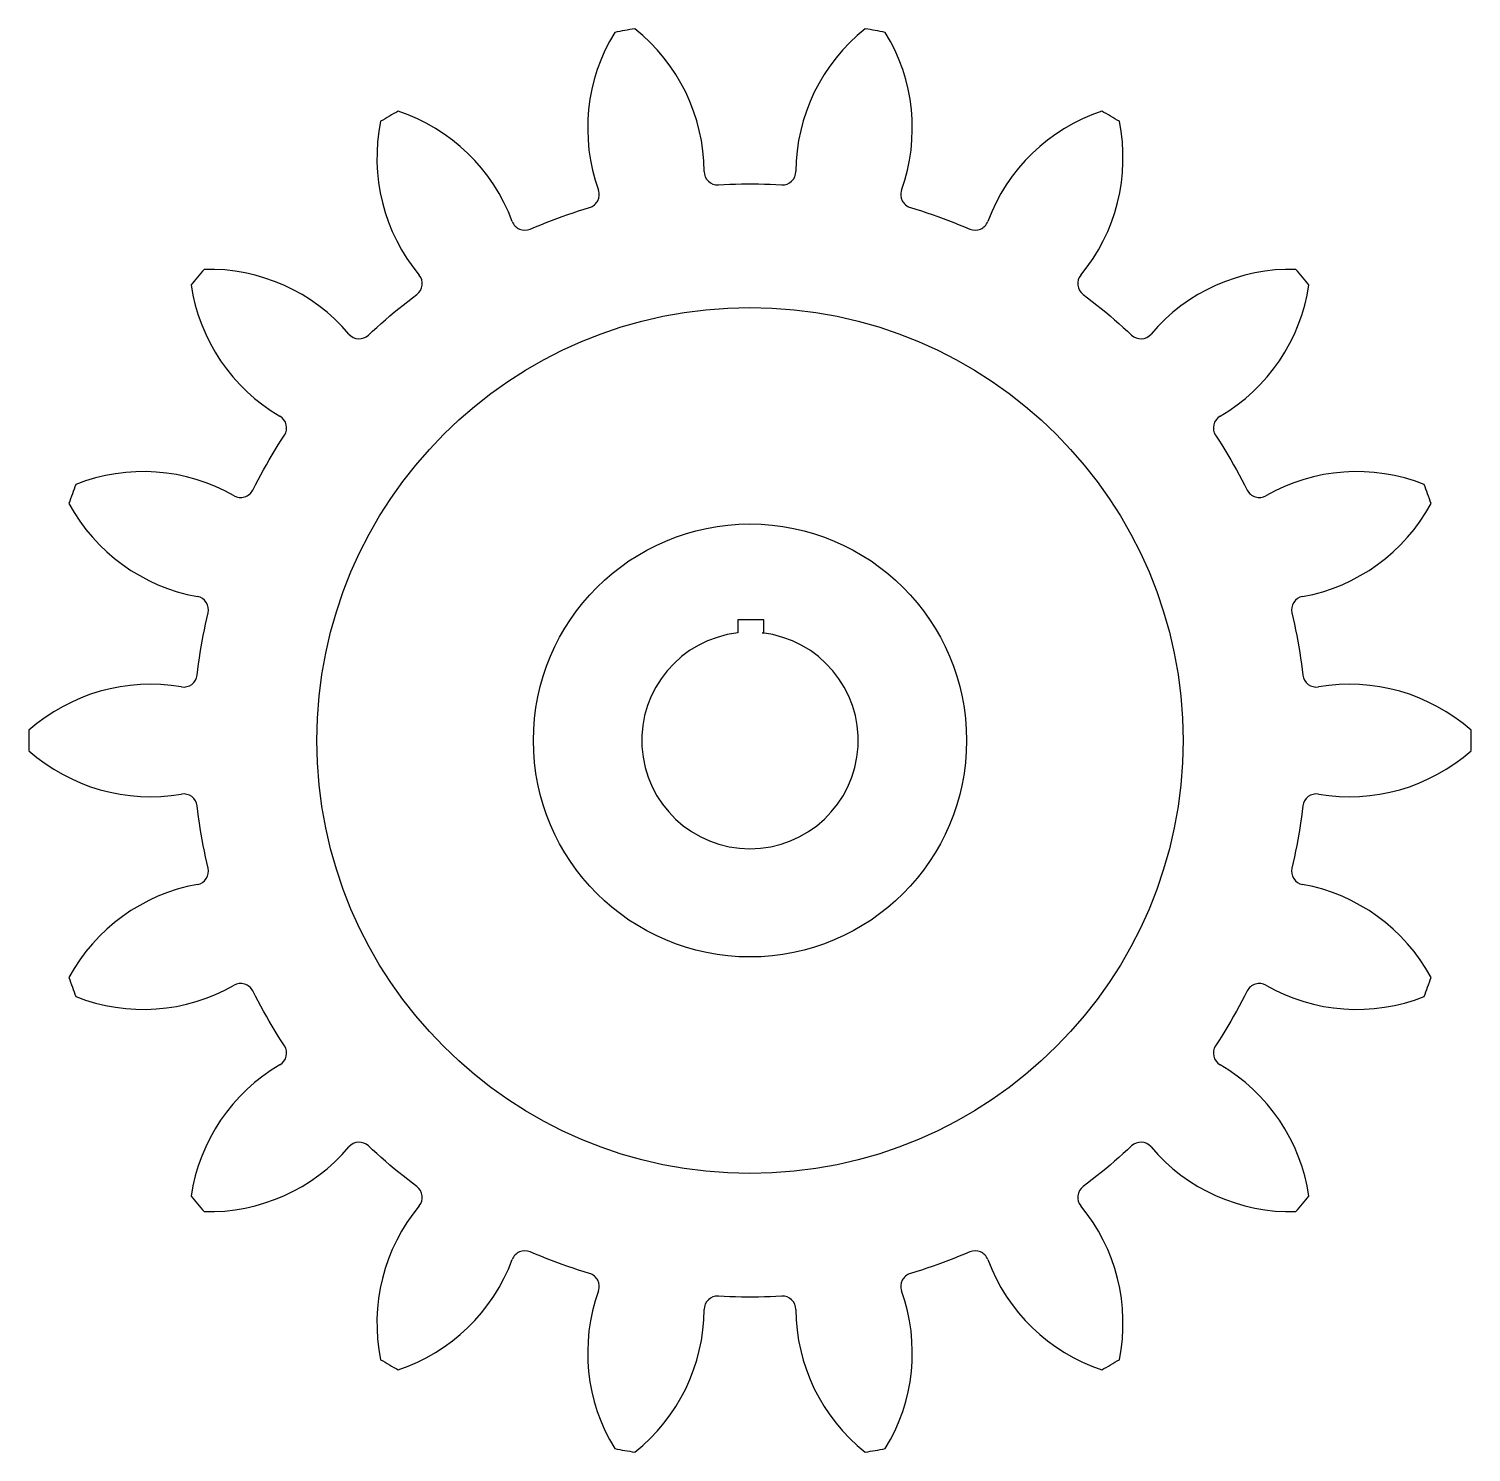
# Model space of a CAD drawing. Header units: millimetres. Extents: x 2405.95 to 2412.61, y 1687.19 to 1693.76.
import ezdxf

# ---------------------------------------------------------------- set-up
doc = ezdxf.new("R2010")
doc.units = ezdxf.units.MM

msp = doc.modelspace()

# ---------------------------------------------------------------- linework, layer by layer
for points in [[(2409.1361, 1693.0407), (2409.1626, 1693.0421), (2409.1892, 1693.0432), (2409.2158, 1693.044), (2409.2424, 1693.0445), (2409.269, 1693.0448), (2409.2956, 1693.0448), (2409.3222, 1693.0445), (2409.3488, 1693.044), (2409.3754, 1693.0432), (2409.402, 1693.0421), (2409.4286, 1693.0407)], [(2408.267, 1692.8359), (2408.2915, 1692.8463), (2408.3161, 1692.8564), (2408.3408, 1692.8662), (2408.3656, 1692.8759), (2408.3905, 1692.8852), (2408.4155, 1692.8943), (2408.4406, 1692.9032), (2408.4658, 1692.9117), (2408.491, 1692.9201), (2408.5164, 1692.9281), (2408.5418, 1692.9359)], [(2410.0228, 1692.9359), (2410.0482, 1692.9281), (2410.0736, 1692.9201), (2410.0988, 1692.9117), (2410.124, 1692.9032), (2410.1491, 1692.8943), (2410.1741, 1692.8852), (2410.199, 1692.8759), (2410.2239, 1692.8662), (2410.2486, 1692.8564), (2410.2732, 1692.8463), (2410.2976, 1692.8359)], [(2407.5204, 1692.3462), (2407.5398, 1692.3643), (2407.5595, 1692.3822), (2407.5793, 1692.3999), (2407.5993, 1692.4175), (2407.6195, 1692.4348), (2407.6399, 1692.4519), (2407.6605, 1692.4688), (2407.6812, 1692.4854), (2407.7021, 1692.5019), (2407.7232, 1692.5181), (2407.7444, 1692.5342)], [(2410.8202, 1692.5342), (2410.8414, 1692.5181), (2410.8625, 1692.5019), (2410.8834, 1692.4854), (2410.9041, 1692.4688), (2410.9247, 1692.4519), (2410.9451, 1692.4348), (2410.9653, 1692.4175), (2410.9853, 1692.3999), (2411.0052, 1692.3822), (2411.0248, 1692.3643), (2411.0443, 1692.3462)], [(2406.9862, 1691.6306), (2406.9983, 1691.6543), (2407.0107, 1691.6779), (2407.0233, 1691.7013), (2407.0361, 1691.7246), (2407.0491, 1691.7478), (2407.0624, 1691.7709), (2407.076, 1691.7938), (2407.0898, 1691.8165), (2407.1038, 1691.8391), (2407.118, 1691.8616), (2407.1325, 1691.8839)], [(2411.4321, 1691.8839), (2411.4466, 1691.8616), (2411.4608, 1691.8391), (2411.4749, 1691.8165), (2411.4886, 1691.7938), (2411.5022, 1691.7709), (2411.5155, 1691.7478), (2411.5286, 1691.7246), (2411.5414, 1691.7013), (2411.554, 1691.6779), (2411.5663, 1691.6543), (2411.5784, 1691.6306)], [(2406.7291, 1690.7756), (2406.7323, 1690.802), (2406.7359, 1690.8283), (2406.7397, 1690.8546), (2406.7437, 1690.8809), (2406.7481, 1690.9072), (2406.7527, 1690.9334), (2406.7576, 1690.9596), (2406.7628, 1690.9857), (2406.7682, 1691.0117), (2406.7739, 1691.0377), (2406.7799, 1691.0636)], [(2411.7848, 1691.0636), (2411.7907, 1691.0377), (2411.7964, 1691.0117), (2411.8019, 1690.9857), (2411.807, 1690.9596), (2411.8119, 1690.9334), (2411.8165, 1690.9072), (2411.8209, 1690.8809), (2411.825, 1690.8546), (2411.8288, 1690.8283), (2411.8323, 1690.802), (2411.8355, 1690.7756)], [(2409.3389, 1690.9706), (2409.3457, 1690.9706), (2409.3457, 1691.0306), (2409.2257, 1691.0306), (2409.2257, 1690.9706)], [(2406.7799, 1689.8841), (2406.7739, 1689.91), (2406.7682, 1689.936), (2406.7628, 1689.962), (2406.7576, 1689.9882), (2406.7527, 1690.0143), (2406.7481, 1690.0405), (2406.7437, 1690.0668), (2406.7397, 1690.0931), (2406.7359, 1690.1194), (2406.7323, 1690.1458), (2406.7291, 1690.1721)], [(2411.8355, 1690.1721), (2411.8323, 1690.1458), (2411.8288, 1690.1194), (2411.825, 1690.0931), (2411.8209, 1690.0668), (2411.8165, 1690.0405), (2411.8119, 1690.0143), (2411.807, 1689.9882), (2411.8019, 1689.962), (2411.7964, 1689.936), (2411.7907, 1689.91), (2411.7848, 1689.8841)], [(2407.1325, 1689.0638), (2407.118, 1689.0861), (2407.1038, 1689.1086), (2407.0898, 1689.1312), (2407.076, 1689.1539), (2407.0624, 1689.1769), (2407.0491, 1689.1999), (2407.0361, 1689.2231), (2407.0233, 1689.2464), (2407.0107, 1689.2698), (2406.9983, 1689.2934), (2406.9862, 1689.3171)], [(2411.5784, 1689.3171), (2411.5663, 1689.2934), (2411.554, 1689.2698), (2411.5414, 1689.2464), (2411.5286, 1689.2231), (2411.5155, 1689.1999), (2411.5022, 1689.1769), (2411.4886, 1689.1539), (2411.4749, 1689.1312), (2411.4608, 1689.1086), (2411.4466, 1689.0861), (2411.4321, 1689.0638)], [(2407.7444, 1688.4135), (2407.7232, 1688.4296), (2407.7021, 1688.4458), (2407.6812, 1688.4623), (2407.6605, 1688.4789), (2407.6399, 1688.4958), (2407.6195, 1688.5129), (2407.5993, 1688.5302), (2407.5793, 1688.5478), (2407.5595, 1688.5655), (2407.5398, 1688.5834), (2407.5204, 1688.6015)], [(2411.0443, 1688.6015), (2411.0248, 1688.5834), (2411.0052, 1688.5655), (2410.9853, 1688.5478), (2410.9653, 1688.5302), (2410.9451, 1688.5129), (2410.9247, 1688.4958), (2410.9041, 1688.4789), (2410.8834, 1688.4623), (2410.8625, 1688.4458), (2410.8414, 1688.4296), (2410.8202, 1688.4135)], [(2408.5418, 1688.0118), (2408.5164, 1688.0196), (2408.491, 1688.0276), (2408.4658, 1688.036), (2408.4406, 1688.0445), (2408.4155, 1688.0534), (2408.3905, 1688.0625), (2408.3656, 1688.0718), (2408.3408, 1688.0815), (2408.3161, 1688.0913), (2408.2915, 1688.1015), (2408.267, 1688.1118)], [(2410.2976, 1688.1118), (2410.2732, 1688.1015), (2410.2486, 1688.0913), (2410.2239, 1688.0815), (2410.199, 1688.0718), (2410.1741, 1688.0625), (2410.1491, 1688.0534), (2410.124, 1688.0445), (2410.0988, 1688.036), (2410.0736, 1688.0276), (2410.0482, 1688.0196), (2410.0228, 1688.0118)], [(2409.4286, 1687.907), (2409.402, 1687.9056), (2409.3754, 1687.9045), (2409.3488, 1687.9037), (2409.3222, 1687.9032), (2409.2956, 1687.9029), (2409.269, 1687.9029), (2409.2424, 1687.9032), (2409.2158, 1687.9037), (2409.1892, 1687.9045), (2409.1626, 1687.9056), (2409.1361, 1687.907)]]:
    msp.add_lwpolyline(points)
for radius in [2, 1]:
    msp.add_circle((2409.2823, 1690.4739), radius)
for centre, radius, start, end in [((2409.3804, 1693.3017), 0.8476, 148.48322, 199.68587), ((2409.2823, 1690.4739), 3.33, 99.19129, 100.80871), ((2408.223, 1693.0976), 0.8476, 0.31413, 51.51678), ((2410.3417, 1693.0976), 0.8476, 128.48322, 179.68587), ((2409.2823, 1690.4739), 3.33, 79.19129, 80.80871), ((2409.1842, 1693.3017), 0.8476, 340.31413, 31.51678), ((2409.2823, 1690.4739), 3.33, 119.19129, 120.80871), ((2407.3895, 1692.5771), 0.8476, 20.31413, 71.51678), ((2411.1752, 1692.5771), 0.8476, 108.48322, 159.68587), ((2409.2823, 1690.4739), 3.33, 59.19129, 60.80871), ((2408.4073, 1693.1647), 0.8476, 168.48322, 219.68587), ((2410.1573, 1693.1647), 0.8476, 320.31413, 11.51678), ((2409.1325, 1693.1026), 0.062, 180.31413, 273.26079), ((2409.4321, 1693.1026), 0.062, 266.73921, 359.68587), ((2408.524, 1692.9953), 0.062, 286.73921, 19.68587), ((2410.0407, 1692.9953), 0.062, 160.31413, 253.26079), ((2408.2425, 1692.8928), 0.062, 200.31413, 293.26079), ((2410.3221, 1692.8928), 0.062, 246.73921, 339.68587), ((2409.2823, 1690.4739), 3.33, 139.19129, 140.80871), ((2406.7843, 1691.8028), 0.8476, 40.31413, 91.51678), ((2411.7803, 1691.8028), 0.8476, 88.48322, 139.68587), ((2409.2823, 1690.4739), 3.33, 39.19129, 40.80871), ((2407.5398, 1692.7032), 0.8476, 188.48322, 239.68587), ((2407.7073, 1692.5839), 0.062, 306.73921, 39.68587), ((2410.8573, 1692.5839), 0.062, 140.31413, 233.26079), ((2411.0249, 1692.7032), 0.8476, 300.31413, 351.51678), ((2407.4779, 1692.3913), 0.062, 220.31413, 313.26079), ((2411.0868, 1692.3913), 0.062, 226.73921, 319.68587), ((2407.0806, 1691.9179), 0.062, 326.73921, 59.68587), ((2411.484, 1691.9179), 0.062, 120.31413, 213.26079), ((2406.4804, 1690.8683), 0.8476, 60.31413, 111.51678), ((2412.0842, 1690.8683), 0.8476, 68.48322, 119.68587), ((2409.2823, 1690.4739), 3.33, 159.19129, 160.80871), ((2409.2823, 1690.4739), 3.33, 19.19129, 20.80871), ((2406.9309, 1691.6585), 0.062, 240.31413, 333.26079), ((2411.6337, 1691.6585), 0.062, 206.73921, 299.68587), ((2406.8824, 1691.9727), 0.8476, 208.48322, 259.68587), ((2411.6822, 1691.9727), 0.8476, 280.31413, 331.51678), ((2406.7195, 1691.0778), 0.062, 346.73921, 79.68587), ((2411.8451, 1691.0778), 0.062, 100.31413, 193.26079), ((2409.2823, 1690.4739), 0.5, 96.50326, 83.49674), ((2406.6675, 1690.7828), 0.062, 260.31413, 353.26079), ((2411.8971, 1690.7828), 0.062, 186.73921, 279.68587), ((2406.5145, 1689.8862), 0.8476, 80.31413, 131.51678), ((2412.0502, 1689.8862), 0.8476, 48.48322, 99.68587), ((2409.2823, 1690.4739), 3.33, 179.19129, 180.80871), ((2409.2823, 1690.4739), 3.33, 359.19129, 0.80871), ((2406.5145, 1691.0615), 0.8476, 228.48322, 279.68587), ((2412.0502, 1691.0615), 0.8476, 260.31413, 311.51678), ((2406.6675, 1690.1649), 0.062, 6.73921, 99.68587), ((2411.8971, 1690.1649), 0.062, 80.31413, 173.26079), ((2406.7195, 1689.8699), 0.062, 280.31413, 13.26079), ((2411.8451, 1689.8699), 0.062, 166.73921, 259.68587), ((2406.8824, 1688.975), 0.8476, 100.31413, 151.51678), ((2411.6822, 1688.975), 0.8476, 28.48322, 79.68587), ((2409.2823, 1690.4739), 3.33, 199.19129, 200.80871), ((2409.2823, 1690.4739), 3.33, 339.19129, 340.80871), ((2406.4804, 1690.0794), 0.8476, 248.48322, 299.68587), ((2406.9309, 1689.2892), 0.062, 26.73921, 119.68587), ((2411.6337, 1689.2892), 0.062, 60.31413, 153.26079), ((2412.0842, 1690.0794), 0.8476, 240.31413, 291.51678), ((2407.0806, 1689.0298), 0.062, 300.31413, 33.26079), ((2411.484, 1689.0298), 0.062, 146.73921, 239.68587), ((2407.5398, 1688.2446), 0.8476, 120.31413, 171.51678), ((2411.0249, 1688.2446), 0.8476, 8.48322, 59.68587), ((2406.7843, 1689.1449), 0.8476, 268.48322, 319.68587), ((2407.4779, 1688.5564), 0.062, 46.73921, 139.68587), ((2411.0868, 1688.5564), 0.062, 40.31413, 133.26079), ((2411.7803, 1689.1449), 0.8476, 220.31413, 271.51678), ((2407.7073, 1688.3639), 0.062, 320.31413, 53.26079), ((2410.8573, 1688.3639), 0.062, 126.73921, 219.68587), ((2409.2823, 1690.4739), 3.33, 219.19129, 220.80871), ((2408.4073, 1687.783), 0.8476, 140.31413, 191.51678), ((2410.1573, 1687.783), 0.8476, 348.48322, 39.68587), ((2409.2823, 1690.4739), 3.33, 319.19129, 320.80871), ((2408.2425, 1688.0549), 0.062, 66.73921, 159.68587), ((2410.3221, 1688.0549), 0.062, 20.31413, 113.26079), ((2407.3895, 1688.3707), 0.8476, 288.48322, 339.68587), ((2411.1752, 1688.3707), 0.8476, 200.31413, 251.51678), ((2408.524, 1687.9524), 0.062, 340.31413, 73.26079), ((2410.0407, 1687.9524), 0.062, 106.73921, 199.68587), ((2409.3804, 1687.646), 0.8476, 160.31413, 211.51678), ((2409.1842, 1687.646), 0.8476, 328.48322, 19.68587), ((2408.223, 1687.8501), 0.8476, 308.48322, 359.68587), ((2409.1325, 1687.8451), 0.062, 86.73921, 179.68587), ((2409.4321, 1687.8451), 0.062, 0.31413, 93.26079), ((2410.3417, 1687.8501), 0.8476, 180.31413, 231.51678), ((2409.2823, 1690.4739), 3.33, 239.19129, 240.80871), ((2409.2823, 1690.4739), 3.33, 299.19129, 300.80871), ((2409.2823, 1690.4739), 3.33, 259.19129, 260.80871), ((2409.2823, 1690.4739), 3.33, 279.19129, 280.80871)]:
    msp.add_arc(centre, radius, start, end)

doc.saveas('drawing.dxf')
